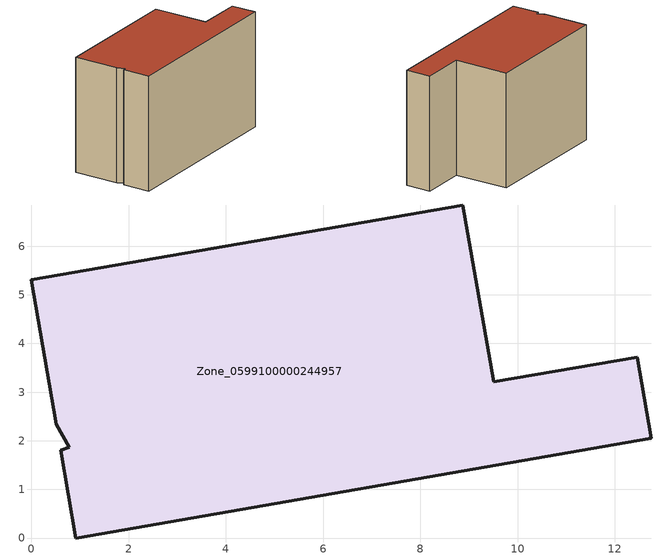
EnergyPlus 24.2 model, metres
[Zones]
Zone_0599100000244957
 floor ground (C_G): 0.61,1.8 0.79,1.87 0.51,2.34 0,5.31 8.88,6.85 9.51,3.22 12.46,3.72 12.75,2.05 0.92,0 z0
 wall outside (C_F): 0.92,0 12.75,2.05 12.46,3.72 9.51,3.22 8.88,6.85 0,5.31 0.51,2.34 0.79,1.87 0.61,1.8 0.92,0 z0:7.74
 roof outside (C_R): 0.79,1.87 0.61,1.8 0.92,0 12.75,2.05 12.46,3.72 9.51,3.22 8.88,6.85 0,5.31 0.51,2.34 z7.74
[BUILDING]
Pand.0599100000244957: North Axis=0; Terrain=City; Loads Convergence Tolerance Value=0.04; Temperature Convergence Tolerance Value=0.4; Solar Distribution=FullExterior; Maximum Number of Warmup Days=25; Minimum Number of Warmup Days=1
[Site:Location]
Rotterdam.The.Hague.AP_ZH_NLD Design_Conditions: Latitude=51.96; Longitude=4.45; Time Zone=1; Elevation=-4.5
[SITE:GROUNDTEMPERATURE:BUILDINGSURFACE]
18, 18, 18, 18, 18, 18, 18, 18, 18, 18, 18, 18
[MATERIAL] Thermal Absorptance=0.9; Solar Absorptance=0.7; Visible Absorptance=0.7
Name | Roughness | Thickness | Conductivity | Density | Specific Heat
G.TI.1992-2005 | MediumSmooth | 0.15 | 0.06 | 540 | 1210
F.TI.1992-2005 | Rough | 0.3 | 0.12 | 1920 | 840
R.TI.1992-2005 | MediumRough | 0.2 | 0.08 | 1500 | 1000
[CONSTRUCTION]
C_G: G.TI.1992-2005
C_F: F.TI.1992-2005
C_R: R.TI.1992-2005
[ZONE]
Zone_0599100000244957: Type=1; Multiplier=1; Ceiling Height=Autocalculate; Volume=Autocalculate; Floor Area=autocalculate; Part of Total Floor Area=Yes
[ZONEINFILTRATION:DESIGNFLOWRATE]
Infil_Zone_0599100000244957: Zone or ZoneList or Space or SpaceList=Zone_0599100000244957; Schedule=AlwaysOn; Design Flow Rate Calculation Method=Flow/Area; Flow Rate per Floor Area=0.0015; Constant Term Coefficient=1; Temperature Term Coefficient=0; Velocity Term Coefficient=0; Velocity Squared Term Coefficient=0
[HVACTEMPLATE:ZONE:IDEALLOADSAIRSYSTEM]
Zone_0599100000244957: Maximum Heating Supply Air Temperature=50; Minimum Cooling Supply Air Temperature=13; Maximum Heating Supply Air Humidity Ratio=0.0156; Minimum Cooling Supply Air Humidity Ratio=0.0077; Heating Limit=NoLimit; Cooling Limit=NoLimit; Dehumidification Control Type=ConstantSensibleHeatRatio; Cooling Sensible Heat Ratio=0.7; Dehumidification Setpoint=60; Humidification Control Type=None; Humidification Setpoint=30; Outdoor Air Method=None; Outdoor Air Flow Rate per Person=0.00944; Outdoor Air Flow Rate per Zone Floor Area=0; Outdoor Air Flow Rate per Zone=0; Demand Controlled Ventilation Type=None; Outdoor Air Economizer Type=NoEconomizer; Heat Recovery Type=None; Sensible Heat Recovery Effectiveness=0.7; Latent Heat Recovery Effectiveness=0.65
[ZONECONTROL:THERMOSTAT]
ThermostatControl_Zone_0599100000244957: Zone or ZoneList=Zone_0599100000244957; Control Type Schedule=DualSetpointControlType; Control 1=Thermostat_Zone_0599100000244957; Temperature Difference Between Cutout And Setpoint=0
[THERMOSTATSETPOINT:DUALSETPOINT]
Thermostat_Zone_0599100000244957: Heating Setpoint Temperature Schedule=HeatingSetpoint_Zone_0599100000244957; Cooling Setpoint Temperature Schedule=CoolingSetpoint_Zone_0599100000244957
[SCHEDULE:COMPACT]
HeatingSetpoint_Zone_0599100000244957: Through: 12/31, For: AllDays, Until: 24:00, 21
CoolingSetpoint_Zone_0599100000244957: Through: 12/31, For: AllDays, Until: 24:00, 24
DualSetpointControlType: Through: 12/31, For: AllDays, Until: 24:00, 4
AlwaysOn: Through: 12/31, For: AllDays, Until: 24:00, 1
